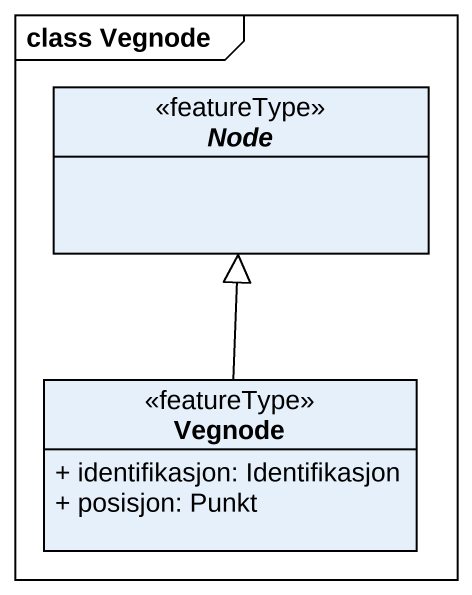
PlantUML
@startuml
mainframe class Vegnode
hide circle
hide empty members
skinparam classAttributeIconSize 0
abstract class "Node" as Node_ <<featureType>>
class Vegnode <<featureType>> {
  + identifikasjon: Identifikasjon
  + posisjon: Punkt
}
Vegnode -up-|> Node_
@enduml
